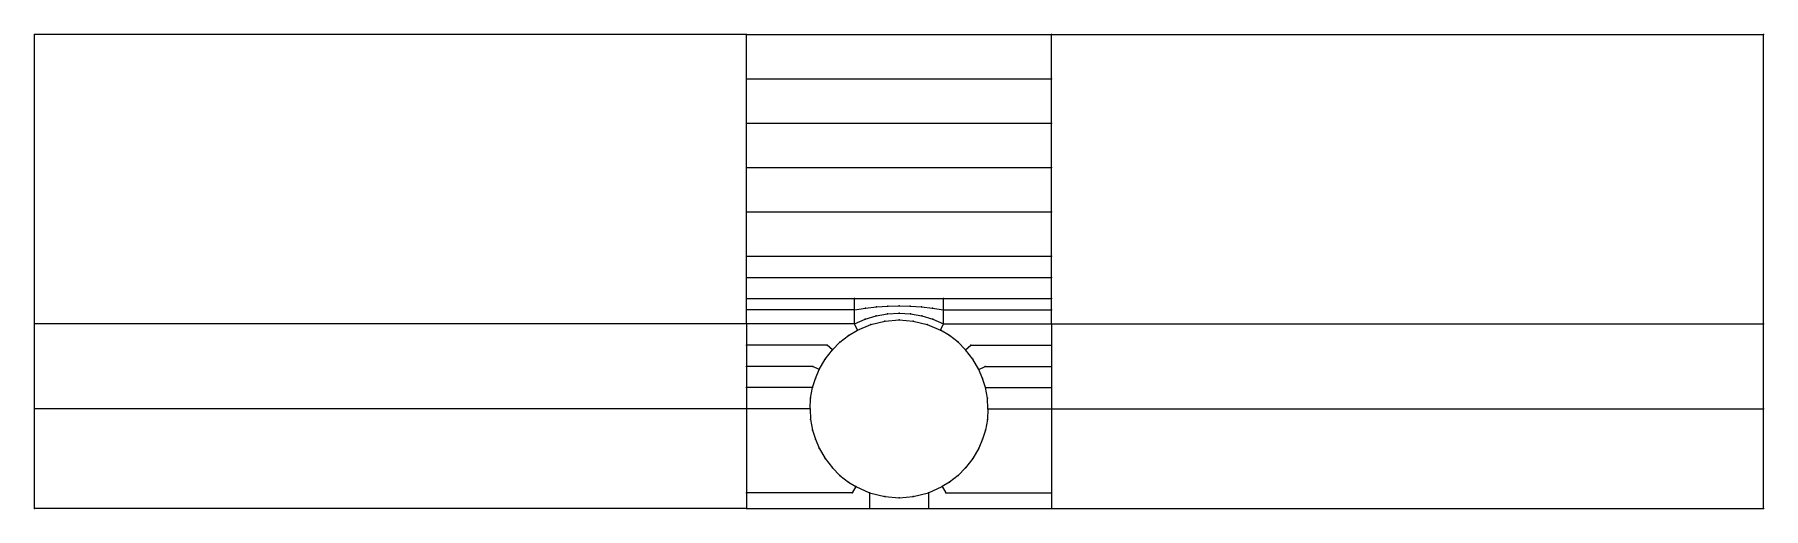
# Model space of a CAD drawing. Header units: millimetres. Extents: x -489 to 489, y 1893 to 2161.
import ezdxf

# ---------------------------------------------------------------- set-up
doc = ezdxf.new("R2010")
doc.units = ezdxf.units.MM
doc.layers.add('mainlayer', color=250, linetype='CONTINUOUS')

msp = doc.modelspace()

# ---------------------------------------------------------------- linework, layer by layer
at = {"layer": 'mainlayer'}
for p, q in [((-86.35, 2161.39), (-489.15, 2161.39)), ((-489.15, 1997.63), (-489.15, 2161.39)), ((-86.35, 2161.39), (86.35, 2161.39)), ((-86.35, 2136.31), (-86.35, 2161.39)), ((86.35, 2161.39), (489.15, 2161.39)), ((86.35, 2136.31), (86.35, 2161.39)), ((489.15, 1997.63), (489.15, 2161.39)), ((-86.35, 2136.31), (86.35, 2136.31)), ((-86.35, 2111.22), (-86.35, 2136.31)), ((86.35, 2111.22), (86.35, 2136.31)), ((-86.35, 2111.22), (86.35, 2111.22)), ((-86.35, 2086.14), (-86.35, 2111.22)), ((86.35, 2086.14), (86.35, 2111.22)), ((-86.35, 2086.14), (86.35, 2086.14)), ((-86.35, 2061.06), (-86.35, 2086.14)), ((86.35, 2061.06), (86.35, 2086.14)), ((-86.35, 2061.06), (86.35, 2061.06)), ((-86.35, 2035.98), (-86.35, 2061.06)), ((86.35, 2035.98), (86.35, 2061.06)), ((-86.35, 2035.98), (86.35, 2035.98)), ((-86.35, 2023.98), (-86.35, 2035.98)), ((86.35, 2023.98), (86.35, 2035.98)), ((-86.35, 2023.98), (86.35, 2023.98)), ((-86.35, 2011.98), (-86.35, 2023.98)), ((86.35, 2011.98), (86.35, 2023.98)), ((-86.35, 2011.98), (-25.18, 2011.98)), ((-86.35, 2005.63), (-86.35, 2011.98)), ((-25.18, 2005.63), (-86.35, 2005.63)), ((-86.35, 1997.63), (-86.35, 2005.63)), ((-25.18, 2005.63), (-25.18, 2011.98)), ((-25.18, 2011.98), (25.18, 2011.98)), ((-25.18, 2005.63), (-18.93, 2006.62)), ((-25.18, 1997.63), (-25.18, 2005.63)), ((-18.93, 2006.62), (-12.64, 2007.33)), ((-12.64, 2007.33), (-6.33, 2007.76)), ((-6.33, 2007.76), (0, 2007.9)), ((0, 2007.9), (6.33, 2007.76)), ((6.33, 2007.76), (12.64, 2007.33)), ((12.64, 2007.33), (18.93, 2006.62)), ((18.93, 2006.62), (25.18, 2005.63)), ((25.18, 2011.98), (86.35, 2011.98)), ((25.18, 2005.63), (25.18, 2011.98)), ((25.18, 2005.63), (86.35, 2005.63)), ((25.18, 1997.63), (25.18, 2005.63)), ((86.35, 2005.63), (86.35, 2011.98)), ((86.35, 1997.63), (86.35, 2005.63)), ((-86.35, 1997.63), (-489.15, 1997.63)), ((-489.15, 1949.63), (-489.15, 1997.63)), ((-25.18, 1997.63), (-86.35, 1997.63)), ((-86.35, 1997.63), (-86.35, 1985.63)), ((-25.18, 1997.63), (-19.21, 2000.31)), ((-23.39, 1994.22), (-25.18, 1997.63)), ((-23.39, 1994.22), (-15.94, 1997.39)), ((-19.21, 2000.31), (-12.96, 2002.25)), ((-15.94, 1997.39), (-8.07, 1999.32)), ((-12.96, 2002.25), (-6.53, 2003.43)), ((-8.07, 1999.32), (0, 1999.98)), ((-6.53, 2003.43), (0, 2003.83)), ((0, 2003.83), (6.53, 2003.43)), ((0, 1999.98), (8.07, 1999.32)), ((6.53, 2003.43), (12.96, 2002.25)), ((8.07, 1999.32), (15.94, 1997.39)), ((12.96, 2002.25), (19.21, 2000.31)), ((15.94, 1997.39), (23.39, 1994.22)), ((19.21, 2000.31), (25.18, 1997.63)), ((23.39, 1994.22), (25.18, 1997.63)), ((25.18, 1997.63), (86.35, 1997.63)), ((86.35, 1997.63), (489.15, 1997.63)), ((86.35, 1997.63), (86.35, 1985.63)), ((489.15, 1949.63), (489.15, 1997.63)), ((-37.72, 1982.98), (-33.41, 1987.29)), ((-33.41, 1987.29), (-28.61, 1991.06)), ((-28.61, 1991.06), (-23.39, 1994.22)), ((28.61, 1991.06), (23.39, 1994.22)), ((33.41, 1987.29), (28.61, 1991.06)), ((37.72, 1982.98), (33.41, 1987.29)), ((-40.72, 1985.63), (-86.35, 1985.63)), ((-86.35, 1985.63), (-86.35, 1973.63)), ((-45.18, 1971.86), (-41.82, 1977.67)), ((-41.82, 1977.67), (-37.72, 1982.98)), ((-37.72, 1982.98), (-40.72, 1985.63)), ((37.72, 1982.98), (40.72, 1985.63)), ((41.82, 1977.67), (37.72, 1982.98)), ((40.72, 1985.63), (86.35, 1985.63)), ((45.18, 1971.86), (41.82, 1977.67)), ((86.35, 1985.63), (86.35, 1973.63)), ((-48.76, 1973.63), (-86.35, 1973.63)), ((-86.35, 1973.63), (-86.35, 1961.63)), ((-48.9, 1961.63), (-47.31, 1966.84)), ((-45.18, 1971.86), (-48.76, 1973.63)), ((-47.31, 1966.84), (-45.18, 1971.86)), ((45.18, 1971.86), (48.76, 1973.63)), ((47.31, 1966.84), (45.18, 1971.86)), ((48.9, 1961.63), (47.31, 1966.84)), ((48.76, 1973.63), (86.35, 1973.63)), ((86.35, 1973.63), (86.35, 1961.63)), ((-48.9, 1961.63), (-86.35, 1961.63)), ((-86.35, 1961.63), (-86.35, 1949.63)), ((-49.99, 1955.67), (-48.9, 1961.63)), ((48.9, 1961.63), (86.35, 1961.63)), ((49.99, 1955.67), (48.9, 1961.63)), ((86.35, 1961.63), (86.35, 1949.63)), ((-86.35, 1949.63), (-489.15, 1949.63)), ((-489.15, 1893.28), (-489.15, 1949.63)), ((-50.35, 1949.63), (-86.35, 1949.63)), ((-86.35, 1949.63), (-86.35, 1902.16)), ((-50.35, 1949.63), (-49.99, 1955.67)), ((-50.35, 1949.63), (-49.99, 1943.58)), ((50.35, 1949.63), (49.99, 1955.67)), ((50.35, 1949.63), (49.99, 1943.58)), ((50.35, 1949.63), (86.35, 1949.63)), ((86.35, 1949.63), (489.15, 1949.63)), ((86.35, 1949.63), (86.35, 1902.16)), ((489.15, 1893.28), (489.15, 1949.63)), ((-49.99, 1943.58), (-48.9, 1937.63)), ((-48.9, 1937.63), (-47.31, 1932.41)), ((48.9, 1937.63), (47.31, 1932.41)), ((49.99, 1943.58), (48.9, 1937.63)), ((-47.31, 1932.41), (-45.18, 1927.39)), ((-45.18, 1927.39), (-41.82, 1921.58)), ((45.18, 1927.39), (41.82, 1921.58)), ((47.31, 1932.41), (45.18, 1927.39)), ((-41.82, 1921.58), (-37.72, 1916.28)), ((41.82, 1921.58), (37.72, 1916.28)), ((-37.72, 1916.28), (-33.41, 1911.96)), ((-33.41, 1911.96), (-28.61, 1908.19)), ((-28.61, 1908.19), (-24.52, 1905.65)), ((28.61, 1908.19), (24.52, 1905.65)), ((33.41, 1911.96), (28.61, 1908.19)), ((37.72, 1916.28), (33.41, 1911.96)), ((-26.47, 1902.16), (-86.35, 1902.16)), ((-86.35, 1902.16), (-86.35, 1893.28)), ((-24.52, 1905.65), (-26.47, 1902.16)), ((-24.52, 1905.65), (-16.78, 1902.16)), ((-16.78, 1902.16), (-16.78, 1893.28)), ((-16.78, 1902.16), (-8.07, 1899.93)), ((-8.07, 1899.93), (0, 1899.28)), ((0, 1899.28), (8.07, 1899.93)), ((8.07, 1899.93), (16.78, 1902.16)), ((16.78, 1902.16), (24.52, 1905.65)), ((16.78, 1902.16), (16.78, 1893.28)), ((24.52, 1905.65), (26.47, 1902.16)), ((26.47, 1902.16), (86.35, 1902.16)), ((86.35, 1902.16), (86.35, 1893.28)), ((-86.35, 1893.28), (-489.15, 1893.28)), ((-86.35, 1893.28), (-16.78, 1893.28)), ((-16.78, 1893.28), (16.78, 1893.28)), ((16.78, 1893.28), (86.35, 1893.28)), ((86.35, 1893.28), (489.15, 1893.28))]:
    msp.add_line(p, q, dxfattribs=at)
for p in [(-489.15, 2161.39), (-86.35, 2161.39), (86.35, 2161.39), (489.15, 2161.39), (-86.35, 2136.31), (86.35, 2136.31), (-86.35, 2111.22), (86.35, 2111.22), (-86.35, 2086.14), (86.35, 2086.14), (-86.35, 2061.06), (86.35, 2061.06), (-86.35, 2035.98), (86.35, 2035.98), (-86.35, 2023.98), (86.35, 2023.98), (-86.35, 2011.98), (-86.35, 2005.63), (-25.18, 2011.98), (-25.18, 2005.63), (-18.93, 2006.62), (-12.64, 2007.33), (-6.33, 2007.76), (0, 2007.9), (6.33, 2007.76), (12.64, 2007.33), (18.93, 2006.62), (25.18, 2011.98), (25.18, 2005.63), (86.35, 2011.98), (86.35, 2005.63), (-489.15, 1997.63), (-86.35, 1997.63), (-25.18, 1997.63), (-19.21, 2000.31), (-15.94, 1997.39), (-12.96, 2002.25), (-8.07, 1999.32), (-6.53, 2003.43), (0, 2003.83), (0, 1999.98), (6.53, 2003.43), (8.07, 1999.32), (12.96, 2002.25), (15.94, 1997.39), (19.21, 2000.31), (25.18, 1997.63), (86.35, 1997.63), (489.15, 1997.63), (-33.41, 1987.29), (-28.61, 1991.06), (-23.39, 1994.22), (23.39, 1994.22), (28.61, 1991.06), (33.41, 1987.29), (-86.35, 1985.63), (-41.82, 1977.67), (-40.72, 1985.63), (-37.72, 1982.98), (37.72, 1982.98), (40.72, 1985.63), (41.82, 1977.67), (86.35, 1985.63), (-86.35, 1973.63), (-48.76, 1973.63), (-47.31, 1966.84), (-45.18, 1971.86), (45.18, 1971.86), (47.31, 1966.84), (48.76, 1973.63), (86.35, 1973.63), (-86.35, 1961.63), (-48.9, 1961.63), (48.9, 1961.63), (86.35, 1961.63), (-489.15, 1949.63), (-86.35, 1949.63), (-50.35, 1949.63), (-49.99, 1955.67), (49.99, 1955.67), (50.35, 1949.63), (86.35, 1949.63), (489.15, 1949.63), (-49.99, 1943.58), (-48.9, 1937.63), (48.9, 1937.63), (49.99, 1943.58), (-47.31, 1932.41), (-45.18, 1927.39), (45.18, 1927.39), (47.31, 1932.41), (-41.82, 1921.58), (41.82, 1921.58), (-37.72, 1916.28), (-33.41, 1911.96), (-28.61, 1908.19), (28.61, 1908.19), (33.41, 1911.96), (37.72, 1916.28), (-86.35, 1902.16), (-26.47, 1902.16), (-24.52, 1905.65), (-16.78, 1902.16), (-8.07, 1899.93), (0, 1899.28), (8.07, 1899.93), (16.78, 1902.16), (24.52, 1905.65), (26.47, 1902.16), (86.35, 1902.16), (-489.15, 1893.28), (-86.35, 1893.28), (-16.78, 1893.28), (16.78, 1893.28), (86.35, 1893.28), (489.15, 1893.28)]:
    msp.add_point(p, dxfattribs=at)

doc.saveas('drawing.dxf')
